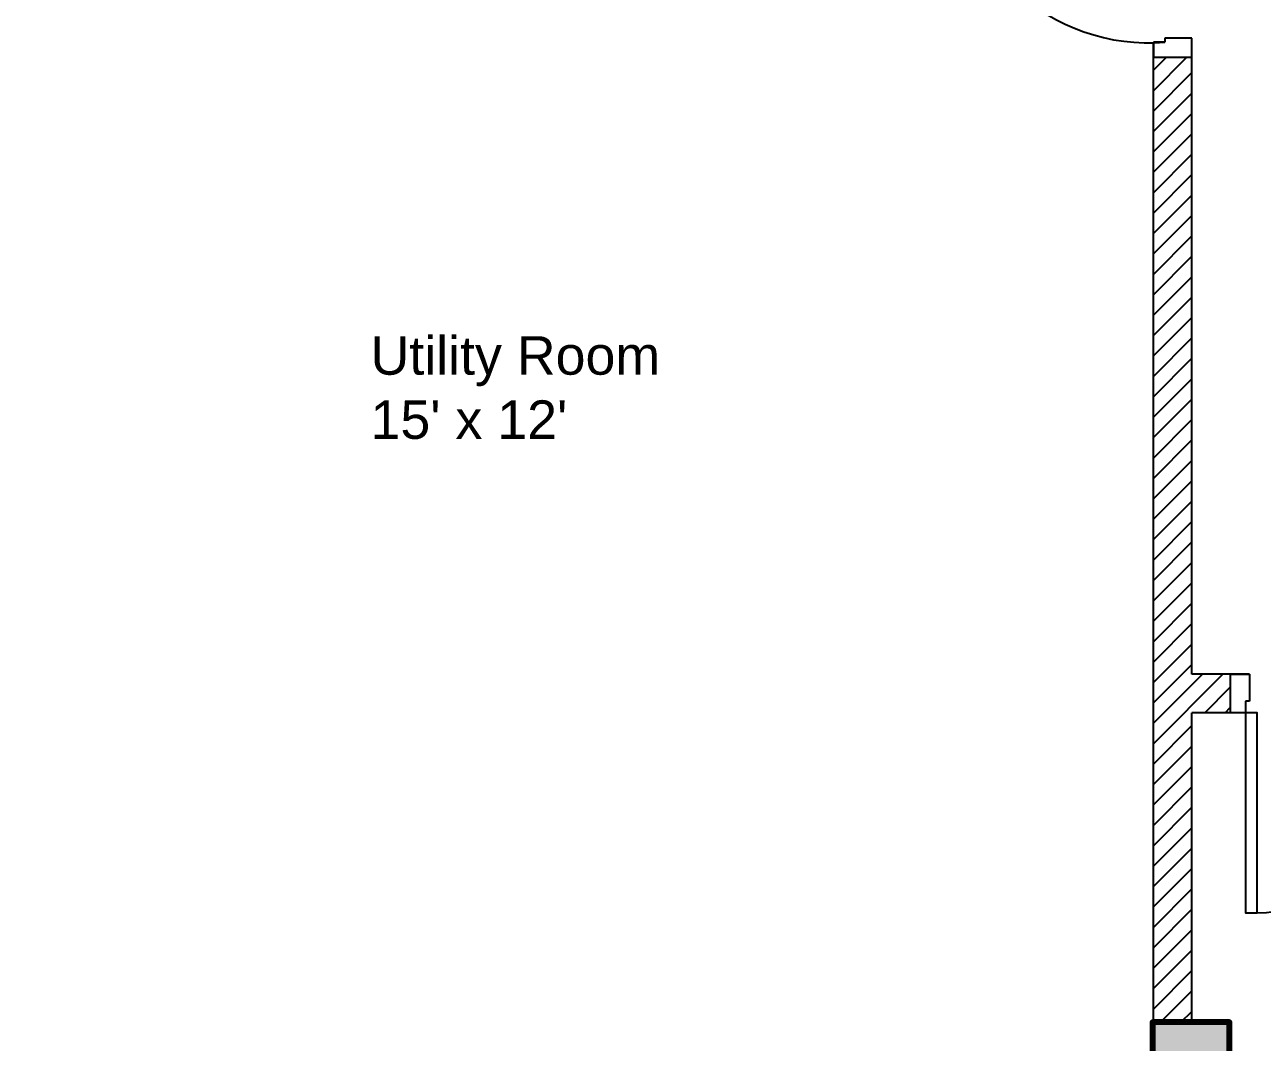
# Model space of a CAD drawing. Header units: inches. Extents: x 3867 to 6777, y -892 to 1021.
# Drawn here: x 6224.4 to 6385.2, y -764.3 to -632.1 of the extents above; entities that cross this region are included whole.
import ezdxf

# ---------------------------------------------------------------- set-up
doc = ezdxf.new("R2010")
doc.units = ezdxf.units.IN
doc.header["$MEASUREMENT"] = 0
doc.linetypes.add('HIDDEN', pattern=[0.375, 0.25, -0.125])
doc.layers.add('column.60', color=255, linetype='Continuous', lineweight=80)
doc.layers.add('FURNITURE', color=54, linetype='Continuous')
doc.layers.add('HATCH', color=1, linetype='Continuous')
doc.layers.add('MES-TEXT', color=250, linetype='Continuous', transparency=0.7)
doc.styles.get("Standard").update_dxf_attribs({"font": 'arial.ttf'})

# ---------------------------------------------------------------- blocks, each defined once
blk = doc.blocks.new('D3')
at = {"layer": 'FURNITURE', "linetype": 'Continuous'}
for p, q in [((-30, 0), (-30, 5)), ((-28, 5), (-30, 5)), ((-28, 3.5), (-28, 5)), ((-2, 5), (0, 5)), ((-2, 3.5), (-2, 5)), ((0, 0), (0, 5)), ((-27.5, 3.5), (-28, 3.5)), ((-27.5, 0), (-27.5, 3.5)), ((-2.5, 0), (-2.5, 3.5)), ((-2.5, 3.5), (-2, 3.5)), ((-30, 0), (-27.5, 0)), ((0, 0), (-2.5, 0))]:
    blk.add_line(p, q, dxfattribs=at)
blk.add_lwpolyline([(-3.5, 31), (-3.5, 5), (-2, 5), (-2, 31)], close=True, dxfattribs=at)
blk.add_arc((-2.75, 5.67), 25.34, 88.3041, 184.9079, dxfattribs=at)

msp = doc.modelspace()

# ---------------------------------------------------------------- hatches: boundary and pattern name
at = {"layer": 'HATCH', "linetype": 'HIDDEN', "ltscale": 20, "true_color": 0xed1f24}
h = msp.add_hatch(dxfattribs=at)
h.set_pattern_fill('ANSI31', color=240, scale=15)
h.set_pattern_definition([(45, (1336.3312, -1228.6184), (-1.3258252, 1.3258252), [])])
h.paths.add_polyline_path([(6380.97, -249.52), (6375.08, -249.52), (6375.08, -315.52), (6380.97, -315.52)])
h.paths.add_polyline_path([(6370.97, -316.37), (6309.08, -316.37), (6309.08, -310.37), (6303.08, -310.37), (6303.08, -316.37), (6273.08, -316.37), (6273.08, -322.36), (6370.97, -322.36)])
h.paths.add_polyline_path([(6309.08, -249.52), (6303.08, -249.52), (6303.08, -280.37), (6308.08, -280.37), (6309.08, -280.37)])
h.paths.add_polyline_path([(6226.97, -316.37), (6176.98, -316.37), (6176.98, -322.36), (6226.97, -322.36)])
h.paths.add_polyline_path([(6386.45, -489.68), (6385.89, -489.68), (6220.47, -489.68), (6220.47, -494.68), (6381.45, -494.68), (6381.45, -595.37), (6220.47, -595.37), (6220.47, -600.37), (6385.89, -600.37), (6386.45, -600.37), (6386.45, -595.37), (6386.45, -494.68)])
h.paths.add_polyline_path([(6501.97, -489.66), (6496.97, -489.66), (6428.97, -489.68), (6423.95, -489.68), (6423.95, -600.37), (6428.97, -600.37), (6496.97, -600.41), (6501.97, -600.41), (6501.97, -547.52), (6501.97, -542.52)])
h.paths.add_polyline_path([(6428.97, -494.68), (6496.97, -494.82), (6496.97, -542.52), (6496.97, -547.52), (6496.97, -595.48), (6428.97, -595.38), (6428.97, -587.52)], flags=16)
h.paths.add_polyline_path([(6376.08, -636.37), (6371.08, -636.37), (6371.08, -761.73), (6376.08, -761.73), (6376.08, -721.52), (6381.07, -721.52), (6381.07, -716.52), (6376.08, -716.52)])
h.paths.add_polyline_path([(6376.08, -779.73), (6371.08, -779.73), (6371.08, -780.73), (6236.97, -780.73), (6236.97, -785.73), (6371.08, -785.73), (6371.08, -841.52), (6376.08, -841.52), (6376.08, -785.73)])
h.paths.add_polyline_path([(6226.97, -780.73), (6220.48, -780.73), (6220.48, -785.73), (6226.97, -785.73)])
h.paths.add_polyline_path([(6477.02, -836.48), (6472.02, -836.48), (6472.02, -841.52), (6477.02, -841.52)], flags=0)
h.paths.add_polyline_path([(6554.13, -765.62), (6549.02, -765.62), (6549.02, -770.56), (6477.02, -770.56), (6477.02, -721.52), (6481.94, -721.52), (6481.94, -716.52), (6477.02, -716.52), (6472.02, -716.52), (6411.07, -716.52), (6411.07, -721.52), (6472.02, -721.52), (6472.02, -806.48), (6477.02, -806.48), (6477.02, -775.56), (6549.02, -775.56), (6549.02, -841.52), (6554.13, -841.52), (6554.13, -775.56)])
h.paths.add_polyline_path([(6549.02, -741.62), (6554.13, -741.62), (6554.13, -716.52), (6549.02, -716.52), (6511.94, -716.52), (6511.94, -721.52), (6549.02, -721.52)])
at = {"layer": 'HATCH', "linetype": 'HIDDEN', "true_color": 0x642165}
h = msp.add_hatch(color=219, dxfattribs=at)
h.dxf.hatch_style = 1
h.paths.add_polyline_path([(6236.97, -304.32), (6226.97, -304.32), (6226.97, -322.36), (6236.97, -322.36)])
h.paths.add_polyline_path([(6380.97, -315.52), (6370.97, -315.52), (6370.97, -333.52), (6380.97, -333.52)])
h.paths.add_polyline_path([(6236.97, -767.69), (6226.97, -767.69), (6226.97, -785.73), (6236.97, -785.73)])
h.paths.add_polyline_path([(6380.97, -761.73), (6370.97, -761.73), (6370.97, -779.73), (6380.97, -779.73)])

# ---------------------------------------------------------------- linework, layer by layer
at = {"ltscale": 20}
for p, q in [((6371.08, -761.73), (6371.08, -634.37)), ((6376.08, -716.52), (6376.08, -633.87)), ((6383.57, -716.52), (6376.08, -716.52)), ((6376.08, -761.73), (6376.08, -721.52)), ((6384.57, -721.52), (6376.08, -721.52))]:
    msp.add_line(p, q, dxfattribs=at)
at = {"layer": 'column.60', "ltscale": 0.3}
msp.add_lwpolyline([(6370.97, -779.73), (6380.97, -779.73), (6380.97, -761.73), (6370.97, -761.73)], close=True, dxfattribs=at)

# ---------------------------------------------------------------- block references
at = {"ltscale": 20}
for p, rotation in [((6376.08, -606.37), 90), ((6381.07, -716.52), 180)]:
    msp.add_blockref('D3', p, dxfattribs=dict(at, rotation=rotation))

# ---------------------------------------------------------------- texts
at = {"layer": 'MES-TEXT', "ltscale": 20, "insert": (6269.33, -672.59), "char_height": 5, "attachment_point": 1}
msp.add_mtext_dynamic_manual_height_columns("Utility Room\\P15' x 12'", width=45.75, gutter_width=1, heights=[21], dxfattribs=at)

doc.saveas('drawing.dxf')
